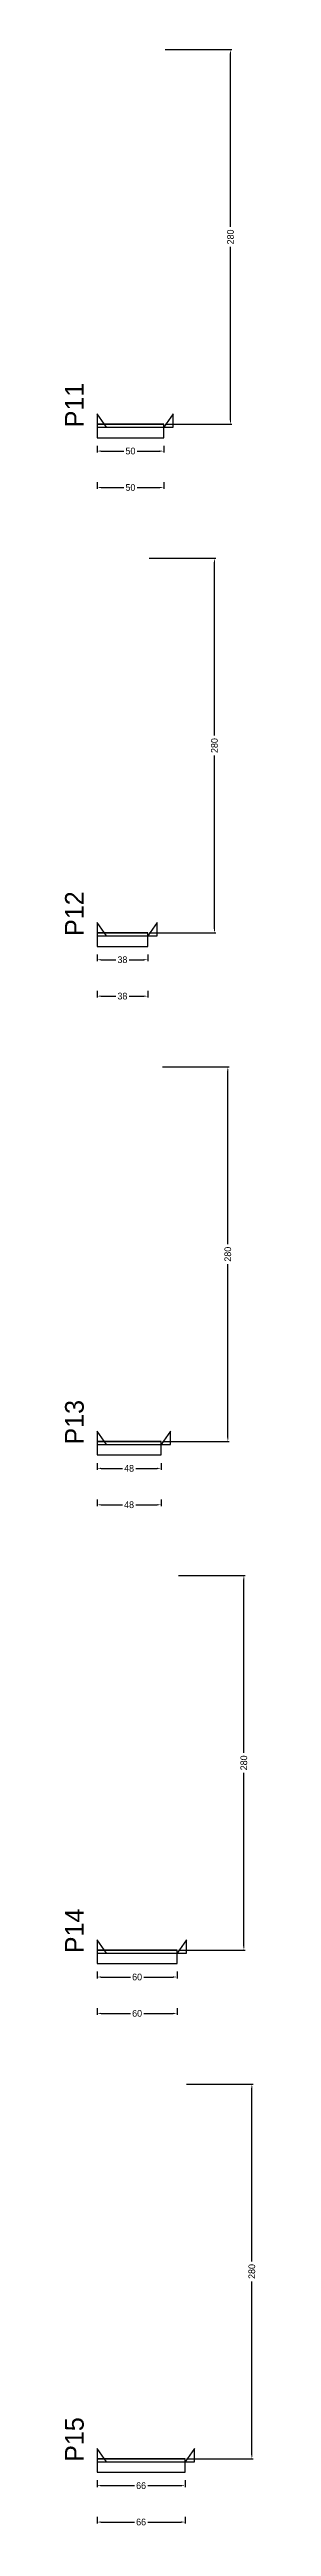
# Model space of a CAD drawing. Header units: centimetres. Extents: x -13000 to 4121, y -7606 to 8720.
# Drawn here: x 3976 to 4119, y -5368 to -3518 of the extents above; entities that cross this region are included whole.
import ezdxf

# ---------------------------------------------------------------- set-up
doc = ezdxf.new("R2010")
doc.units = ezdxf.units.CM
for name, color, linetype in [('NOMENCLATURA', 7, 'Continuous'), ('SARR_2.2x10', 60, 'Continuous'), ('SARR_2.2x7', 40, 'Continuous')]:
    doc.layers.add(name, color=color, linetype=linetype)
doc.dimstyles.new('PAINEL-NOVA', dxfattribs={"dimtxt": 5, "dimasz": 3, "dimexe": 1, "dimexo": 1, "dimgap": 1, "dimtad": 1, "dimcen": 2.5, "dimazin": 3, "dimtfac": 1, "dimtmove": 0, "dimatfit": 3})

# ---------------------------------------------------------------- blocks, each defined once
blk = doc.blocks.new('_CLOSEDFILLED')
at = {"color": 0, "linetype": 'BYBLOCK'}
blk.add_solid([(-1, 0.16), (0, 0), (-1, -0.16)], dxfattribs=at)
blk = doc.blocks.new('*D281')
for p, q in [((4000, -3813.8), (4000, -3818.8)), ((4003, -3817.8), (4020, -3817.8)), ((4030, -3817.8), (4047, -3817.8)), ((4050, -3813.8), (4050, -3818.8))]:
    blk.add_line(p, q)
at = {"layer": 'Defpoints'}
for p in [(4000, -3812.8), (4000, -3817.8), (4050, -3812.8)]:
    blk.add_point(p, dxfattribs=at)
at = {"layer": 'SARR_2.2x10', "xscale": 3, "yscale": 3, "rotation": 180}
blk.add_blockref('_CLOSEDFILLED', (4000, -3817.8), dxfattribs=at)
at = {"layer": 'SARR_2.2x10', "xscale": 3, "yscale": 3}
blk.add_blockref('_CLOSEDFILLED', (4050, -3817.8), dxfattribs=at)
at = {"layer": 'SARR_2.2x10', "insert": (4025, -3817.8), "char_height": 5, "attachment_point": 5}
blk.add_mtext('50', dxfattribs=at)
blk = doc.blocks.new('*D282')
for p, q in [((4051, -3517.8), (4101, -3517.8)), ((4100, -3650.3), (4100, -3520.8)), ((4100, -3794.8), (4100, -3665.3)), ((4051, -3797.8), (4101, -3797.8))]:
    blk.add_line(p, q)
at = {"layer": 'Defpoints'}
for p in [(4050, -3517.8), (4050, -3797.8), (4100, -3797.8)]:
    blk.add_point(p, dxfattribs=at)
at = {"layer": 'SARR_2.2x10', "xscale": 3, "yscale": 3}
for p, rotation in [((4100, -3517.8), 90), ((4100, -3797.8), 270)]:
    blk.add_blockref('_CLOSEDFILLED', p, dxfattribs=dict(at, rotation=rotation))
at = {"layer": 'SARR_2.2x10', "insert": (4100, -3657.8), "char_height": 5, "attachment_point": 5, "rotation": 90}
blk.add_mtext('280', dxfattribs=at)
blk = doc.blocks.new('*D283')
for p, q in [((4051, -3517.8), (4101, -3517.8)), ((4100, -3650.3), (4100, -3520.8)), ((4100, -3794.8), (4100, -3665.3)), ((4051, -3797.8), (4101, -3797.8))]:
    blk.add_line(p, q)
at = {"layer": 'Defpoints'}
for p in [(4050, -3517.8), (4050, -3797.8), (4100, -3797.8)]:
    blk.add_point(p, dxfattribs=at)
at = {"layer": 'SARR_2.2x10', "xscale": 3, "yscale": 3}
for p, rotation in [((4100, -3517.8), 90), ((4100, -3797.8), 270)]:
    blk.add_blockref('_CLOSEDFILLED', p, dxfattribs=dict(at, rotation=rotation))
at = {"layer": 'SARR_2.2x10', "insert": (4100, -3657.8), "char_height": 5, "attachment_point": 5, "rotation": 90}
blk.add_mtext('280', dxfattribs=at)
blk = doc.blocks.new('*D284')
for p, q in [((4051, -3517.8), (4101, -3517.8)), ((4100, -3650.3), (4100, -3520.8)), ((4100, -3794.8), (4100, -3665.3)), ((4051, -3797.8), (4101, -3797.8))]:
    blk.add_line(p, q)
at = {"layer": 'Defpoints'}
for p in [(4050, -3517.8), (4050, -3797.8), (4100, -3797.8)]:
    blk.add_point(p, dxfattribs=at)
at = {"layer": 'SARR_2.2x10', "xscale": 3, "yscale": 3}
for p, rotation in [((4100, -3517.8), 90), ((4100, -3797.8), 270)]:
    blk.add_blockref('_CLOSEDFILLED', p, dxfattribs=dict(at, rotation=rotation))
at = {"layer": 'SARR_2.2x10', "insert": (4100, -3657.8), "char_height": 5, "attachment_point": 5, "rotation": 90}
blk.add_mtext('280', dxfattribs=at)
blk = doc.blocks.new('*D285')
for p, q in [((4051, -3517.8), (4101, -3517.8)), ((4100, -3650.3), (4100, -3520.8)), ((4100, -3794.8), (4100, -3665.3)), ((4051, -3797.8), (4101, -3797.8))]:
    blk.add_line(p, q)
at = {"layer": 'Defpoints'}
for p in [(4050, -3517.8), (4050, -3797.8), (4100, -3797.8)]:
    blk.add_point(p, dxfattribs=at)
at = {"layer": 'SARR_2.2x10', "xscale": 3, "yscale": 3}
for p, rotation in [((4100, -3517.8), 90), ((4100, -3797.8), 270)]:
    blk.add_blockref('_CLOSEDFILLED', p, dxfattribs=dict(at, rotation=rotation))
at = {"layer": 'SARR_2.2x10', "insert": (4100, -3657.8), "char_height": 5, "attachment_point": 5, "rotation": 90}
blk.add_mtext('280', dxfattribs=at)
blk = doc.blocks.new('*D286')
for p, q in [((4000, -3841), (4000, -3846)), ((4003, -3845), (4020, -3845)), ((4030, -3845), (4047, -3845)), ((4050, -3841), (4050, -3846))]:
    blk.add_line(p, q)
at = {"layer": 'Defpoints'}
for p in [(4000, -3840), (4000, -3845), (4050, -3840)]:
    blk.add_point(p, dxfattribs=at)
at = {"layer": 'SARR_2.2x10', "xscale": 3, "yscale": 3, "rotation": 180}
blk.add_blockref('_CLOSEDFILLED', (4000, -3845), dxfattribs=at)
at = {"layer": 'SARR_2.2x10', "xscale": 3, "yscale": 3}
blk.add_blockref('_CLOSEDFILLED', (4050, -3845), dxfattribs=at)
at = {"layer": 'SARR_2.2x10', "insert": (4025, -3845), "char_height": 5, "attachment_point": 5}
blk.add_mtext('50', dxfattribs=at)
blk = doc.blocks.new('GRA-E')
at = {"layer": 'SARR_2.2x7'}
blk.add_lwpolyline([(0, 0), (7, 0), (0, 10)], close=True, dxfattribs=at)
blk = doc.blocks.new('GRA-D')
at = {"layer": 'SARR_2.2x7'}
blk.add_lwpolyline([(0, 0), (7, 0), (7, 10)], close=True, dxfattribs=at)
blk = doc.blocks.new('*D307')
for p, q in [((4000, -4193.8), (4000, -4198.8)), ((4003, -4197.8), (4014, -4197.8)), ((4024, -4197.8), (4035, -4197.8)), ((4038, -4193.8), (4038, -4198.8))]:
    blk.add_line(p, q)
at = {"layer": 'Defpoints'}
for p in [(4000, -4192.8), (4000, -4197.8), (4038, -4192.8)]:
    blk.add_point(p, dxfattribs=at)
at = {"layer": 'SARR_2.2x10', "xscale": 3, "yscale": 3, "rotation": 180}
blk.add_blockref('_CLOSEDFILLED', (4000, -4197.8), dxfattribs=at)
at = {"layer": 'SARR_2.2x10', "xscale": 3, "yscale": 3}
blk.add_blockref('_CLOSEDFILLED', (4038, -4197.8), dxfattribs=at)
at = {"layer": 'SARR_2.2x10', "insert": (4019, -4197.8), "char_height": 5, "attachment_point": 5}
blk.add_mtext('38', dxfattribs=at)
blk = doc.blocks.new('*D308')
for p, q in [((4039, -3897.8), (4089, -3897.8)), ((4088, -4030.3), (4088, -3900.8)), ((4088, -4174.8), (4088, -4045.3)), ((4039, -4177.8), (4089, -4177.8))]:
    blk.add_line(p, q)
at = {"layer": 'Defpoints'}
for p in [(4038, -3897.8), (4038, -4177.8), (4088, -4177.8)]:
    blk.add_point(p, dxfattribs=at)
at = {"layer": 'SARR_2.2x10', "xscale": 3, "yscale": 3}
for p, rotation in [((4088, -3897.8), 90), ((4088, -4177.8), 270)]:
    blk.add_blockref('_CLOSEDFILLED', p, dxfattribs=dict(at, rotation=rotation))
at = {"layer": 'SARR_2.2x10', "insert": (4088, -4037.8), "char_height": 5, "attachment_point": 5, "rotation": 90}
blk.add_mtext('280', dxfattribs=at)
blk = doc.blocks.new('*D309')
for p, q in [((4039, -3897.8), (4089, -3897.8)), ((4088, -4030.3), (4088, -3900.8)), ((4088, -4174.8), (4088, -4045.3)), ((4039, -4177.8), (4089, -4177.8))]:
    blk.add_line(p, q)
at = {"layer": 'Defpoints'}
for p in [(4038, -3897.8), (4038, -4177.8), (4088, -4177.8)]:
    blk.add_point(p, dxfattribs=at)
at = {"layer": 'SARR_2.2x10', "xscale": 3, "yscale": 3}
for p, rotation in [((4088, -3897.8), 90), ((4088, -4177.8), 270)]:
    blk.add_blockref('_CLOSEDFILLED', p, dxfattribs=dict(at, rotation=rotation))
at = {"layer": 'SARR_2.2x10', "insert": (4088, -4037.8), "char_height": 5, "attachment_point": 5, "rotation": 90}
blk.add_mtext('280', dxfattribs=at)
blk = doc.blocks.new('*D310')
for p, q in [((4039, -3897.8), (4089, -3897.8)), ((4088, -4030.3), (4088, -3900.8)), ((4088, -4174.8), (4088, -4045.3)), ((4039, -4177.8), (4089, -4177.8))]:
    blk.add_line(p, q)
at = {"layer": 'Defpoints'}
for p in [(4038, -3897.8), (4038, -4177.8), (4088, -4177.8)]:
    blk.add_point(p, dxfattribs=at)
at = {"layer": 'SARR_2.2x10', "xscale": 3, "yscale": 3}
for p, rotation in [((4088, -3897.8), 90), ((4088, -4177.8), 270)]:
    blk.add_blockref('_CLOSEDFILLED', p, dxfattribs=dict(at, rotation=rotation))
at = {"layer": 'SARR_2.2x10', "insert": (4088, -4037.8), "char_height": 5, "attachment_point": 5, "rotation": 90}
blk.add_mtext('280', dxfattribs=at)
blk = doc.blocks.new('*D311')
for p, q in [((4039, -3897.8), (4089, -3897.8)), ((4088, -4030.3), (4088, -3900.8)), ((4088, -4174.8), (4088, -4045.3)), ((4039, -4177.8), (4089, -4177.8))]:
    blk.add_line(p, q)
at = {"layer": 'Defpoints'}
for p in [(4038, -3897.8), (4038, -4177.8), (4088, -4177.8)]:
    blk.add_point(p, dxfattribs=at)
at = {"layer": 'SARR_2.2x10', "xscale": 3, "yscale": 3}
for p, rotation in [((4088, -3897.8), 90), ((4088, -4177.8), 270)]:
    blk.add_blockref('_CLOSEDFILLED', p, dxfattribs=dict(at, rotation=rotation))
at = {"layer": 'SARR_2.2x10', "insert": (4088, -4037.8), "char_height": 5, "attachment_point": 5, "rotation": 90}
blk.add_mtext('280', dxfattribs=at)
blk = doc.blocks.new('*D312')
for p, q in [((4000, -4221), (4000, -4226)), ((4003, -4225), (4014, -4225)), ((4024, -4225), (4035, -4225)), ((4038, -4221), (4038, -4226))]:
    blk.add_line(p, q)
at = {"layer": 'Defpoints'}
for p in [(4000, -4220), (4000, -4225), (4038, -4220)]:
    blk.add_point(p, dxfattribs=at)
at = {"layer": 'SARR_2.2x10', "xscale": 3, "yscale": 3, "rotation": 180}
blk.add_blockref('_CLOSEDFILLED', (4000, -4225), dxfattribs=at)
at = {"layer": 'SARR_2.2x10', "xscale": 3, "yscale": 3}
blk.add_blockref('_CLOSEDFILLED', (4038, -4225), dxfattribs=at)
at = {"layer": 'SARR_2.2x10', "insert": (4019, -4225), "char_height": 5, "attachment_point": 5}
blk.add_mtext('38', dxfattribs=at)
blk = doc.blocks.new('*D333')
for p, q in [((4000, -4573.8), (4000, -4578.8)), ((4003, -4577.8), (4019, -4577.8)), ((4029, -4577.8), (4045, -4577.8)), ((4048, -4573.8), (4048, -4578.8))]:
    blk.add_line(p, q)
at = {"layer": 'Defpoints'}
for p in [(4000, -4572.8), (4000, -4577.8), (4048, -4572.8)]:
    blk.add_point(p, dxfattribs=at)
at = {"layer": 'SARR_2.2x10', "xscale": 3, "yscale": 3, "rotation": 180}
blk.add_blockref('_CLOSEDFILLED', (4000, -4577.8), dxfattribs=at)
at = {"layer": 'SARR_2.2x10', "xscale": 3, "yscale": 3}
blk.add_blockref('_CLOSEDFILLED', (4048, -4577.8), dxfattribs=at)
at = {"layer": 'SARR_2.2x10', "insert": (4024, -4577.8), "char_height": 5, "attachment_point": 5}
blk.add_mtext('48', dxfattribs=at)
blk = doc.blocks.new('*D334')
for p, q in [((4049, -4277.8), (4099, -4277.8)), ((4098, -4410.3), (4098, -4280.8)), ((4098, -4554.8), (4098, -4425.3)), ((4049, -4557.8), (4099, -4557.8))]:
    blk.add_line(p, q)
at = {"layer": 'Defpoints'}
for p in [(4048, -4277.8), (4048, -4557.8), (4098, -4557.8)]:
    blk.add_point(p, dxfattribs=at)
at = {"layer": 'SARR_2.2x10', "xscale": 3, "yscale": 3}
for p, rotation in [((4098, -4277.8), 90), ((4098, -4557.8), 270)]:
    blk.add_blockref('_CLOSEDFILLED', p, dxfattribs=dict(at, rotation=rotation))
at = {"layer": 'SARR_2.2x10', "insert": (4098, -4417.8), "char_height": 5, "attachment_point": 5, "rotation": 90}
blk.add_mtext('280', dxfattribs=at)
blk = doc.blocks.new('*D335')
for p, q in [((4049, -4277.8), (4099, -4277.8)), ((4098, -4410.3), (4098, -4280.8)), ((4098, -4554.8), (4098, -4425.3)), ((4049, -4557.8), (4099, -4557.8))]:
    blk.add_line(p, q)
at = {"layer": 'Defpoints'}
for p in [(4048, -4277.8), (4048, -4557.8), (4098, -4557.8)]:
    blk.add_point(p, dxfattribs=at)
at = {"layer": 'SARR_2.2x10', "xscale": 3, "yscale": 3}
for p, rotation in [((4098, -4277.8), 90), ((4098, -4557.8), 270)]:
    blk.add_blockref('_CLOSEDFILLED', p, dxfattribs=dict(at, rotation=rotation))
at = {"layer": 'SARR_2.2x10', "insert": (4098, -4417.8), "char_height": 5, "attachment_point": 5, "rotation": 90}
blk.add_mtext('280', dxfattribs=at)
blk = doc.blocks.new('*D336')
for p, q in [((4049, -4277.8), (4099, -4277.8)), ((4098, -4410.3), (4098, -4280.8)), ((4098, -4554.8), (4098, -4425.3)), ((4049, -4557.8), (4099, -4557.8))]:
    blk.add_line(p, q)
at = {"layer": 'Defpoints'}
for p in [(4048, -4277.8), (4048, -4557.8), (4098, -4557.8)]:
    blk.add_point(p, dxfattribs=at)
at = {"layer": 'SARR_2.2x10', "xscale": 3, "yscale": 3}
for p, rotation in [((4098, -4277.8), 90), ((4098, -4557.8), 270)]:
    blk.add_blockref('_CLOSEDFILLED', p, dxfattribs=dict(at, rotation=rotation))
at = {"layer": 'SARR_2.2x10', "insert": (4098, -4417.8), "char_height": 5, "attachment_point": 5, "rotation": 90}
blk.add_mtext('280', dxfattribs=at)
blk = doc.blocks.new('*D337')
for p, q in [((4049, -4277.8), (4099, -4277.8)), ((4098, -4410.3), (4098, -4280.8)), ((4098, -4554.8), (4098, -4425.3)), ((4049, -4557.8), (4099, -4557.8))]:
    blk.add_line(p, q)
at = {"layer": 'Defpoints'}
for p in [(4048, -4277.8), (4048, -4557.8), (4098, -4557.8)]:
    blk.add_point(p, dxfattribs=at)
at = {"layer": 'SARR_2.2x10', "xscale": 3, "yscale": 3}
for p, rotation in [((4098, -4277.8), 90), ((4098, -4557.8), 270)]:
    blk.add_blockref('_CLOSEDFILLED', p, dxfattribs=dict(at, rotation=rotation))
at = {"layer": 'SARR_2.2x10', "insert": (4098, -4417.8), "char_height": 5, "attachment_point": 5, "rotation": 90}
blk.add_mtext('280', dxfattribs=at)
blk = doc.blocks.new('*D338')
for p, q in [((4000, -4601), (4000, -4606)), ((4003, -4605), (4019, -4605)), ((4029, -4605), (4045, -4605)), ((4048, -4601), (4048, -4606))]:
    blk.add_line(p, q)
at = {"layer": 'Defpoints'}
for p in [(4000, -4600), (4000, -4605), (4048, -4600)]:
    blk.add_point(p, dxfattribs=at)
at = {"layer": 'SARR_2.2x10', "xscale": 3, "yscale": 3, "rotation": 180}
blk.add_blockref('_CLOSEDFILLED', (4000, -4605), dxfattribs=at)
at = {"layer": 'SARR_2.2x10', "xscale": 3, "yscale": 3}
blk.add_blockref('_CLOSEDFILLED', (4048, -4605), dxfattribs=at)
at = {"layer": 'SARR_2.2x10', "insert": (4024, -4605), "char_height": 5, "attachment_point": 5}
blk.add_mtext('48', dxfattribs=at)
blk = doc.blocks.new('*D359')
for p, q in [((4000, -4953.8), (4000, -4958.8)), ((4003, -4957.8), (4025, -4957.8)), ((4035, -4957.8), (4057, -4957.8)), ((4060, -4953.8), (4060, -4958.8))]:
    blk.add_line(p, q)
at = {"layer": 'Defpoints'}
for p in [(4000, -4952.8), (4000, -4957.8), (4060, -4952.8)]:
    blk.add_point(p, dxfattribs=at)
at = {"layer": 'SARR_2.2x10', "xscale": 3, "yscale": 3, "rotation": 180}
blk.add_blockref('_CLOSEDFILLED', (4000, -4957.8), dxfattribs=at)
at = {"layer": 'SARR_2.2x10', "xscale": 3, "yscale": 3}
blk.add_blockref('_CLOSEDFILLED', (4060, -4957.8), dxfattribs=at)
at = {"layer": 'SARR_2.2x10', "insert": (4030, -4957.8), "char_height": 5, "attachment_point": 5}
blk.add_mtext('60', dxfattribs=at)
blk = doc.blocks.new('*D360')
for p, q in [((4061, -4657.8), (4111, -4657.8)), ((4110, -4790.3), (4110, -4660.8)), ((4110, -4934.8), (4110, -4805.3)), ((4061, -4937.8), (4111, -4937.8))]:
    blk.add_line(p, q)
at = {"layer": 'Defpoints'}
for p in [(4060, -4657.8), (4060, -4937.8), (4110, -4937.8)]:
    blk.add_point(p, dxfattribs=at)
at = {"layer": 'SARR_2.2x10', "xscale": 3, "yscale": 3}
for p, rotation in [((4110, -4657.8), 90), ((4110, -4937.8), 270)]:
    blk.add_blockref('_CLOSEDFILLED', p, dxfattribs=dict(at, rotation=rotation))
at = {"layer": 'SARR_2.2x10', "insert": (4110, -4797.8), "char_height": 5, "attachment_point": 5, "rotation": 90}
blk.add_mtext('280', dxfattribs=at)
blk = doc.blocks.new('*D361')
for p, q in [((4061, -4657.8), (4111, -4657.8)), ((4110, -4790.3), (4110, -4660.8)), ((4110, -4934.8), (4110, -4805.3)), ((4061, -4937.8), (4111, -4937.8))]:
    blk.add_line(p, q)
at = {"layer": 'Defpoints'}
for p in [(4060, -4657.8), (4060, -4937.8), (4110, -4937.8)]:
    blk.add_point(p, dxfattribs=at)
at = {"layer": 'SARR_2.2x10', "xscale": 3, "yscale": 3}
for p, rotation in [((4110, -4657.8), 90), ((4110, -4937.8), 270)]:
    blk.add_blockref('_CLOSEDFILLED', p, dxfattribs=dict(at, rotation=rotation))
at = {"layer": 'SARR_2.2x10', "insert": (4110, -4797.8), "char_height": 5, "attachment_point": 5, "rotation": 90}
blk.add_mtext('280', dxfattribs=at)
blk = doc.blocks.new('*D362')
for p, q in [((4061, -4657.8), (4111, -4657.8)), ((4110, -4790.3), (4110, -4660.8)), ((4110, -4934.8), (4110, -4805.3)), ((4061, -4937.8), (4111, -4937.8))]:
    blk.add_line(p, q)
at = {"layer": 'Defpoints'}
for p in [(4060, -4657.8), (4060, -4937.8), (4110, -4937.8)]:
    blk.add_point(p, dxfattribs=at)
at = {"layer": 'SARR_2.2x10', "xscale": 3, "yscale": 3}
for p, rotation in [((4110, -4657.8), 90), ((4110, -4937.8), 270)]:
    blk.add_blockref('_CLOSEDFILLED', p, dxfattribs=dict(at, rotation=rotation))
at = {"layer": 'SARR_2.2x10', "insert": (4110, -4797.8), "char_height": 5, "attachment_point": 5, "rotation": 90}
blk.add_mtext('280', dxfattribs=at)
blk = doc.blocks.new('*D363')
for p, q in [((4061, -4657.8), (4111, -4657.8)), ((4110, -4790.3), (4110, -4660.8)), ((4110, -4934.8), (4110, -4805.3)), ((4061, -4937.8), (4111, -4937.8))]:
    blk.add_line(p, q)
at = {"layer": 'Defpoints'}
for p in [(4060, -4657.8), (4060, -4937.8), (4110, -4937.8)]:
    blk.add_point(p, dxfattribs=at)
at = {"layer": 'SARR_2.2x10', "xscale": 3, "yscale": 3}
for p, rotation in [((4110, -4657.8), 90), ((4110, -4937.8), 270)]:
    blk.add_blockref('_CLOSEDFILLED', p, dxfattribs=dict(at, rotation=rotation))
at = {"layer": 'SARR_2.2x10', "insert": (4110, -4797.8), "char_height": 5, "attachment_point": 5, "rotation": 90}
blk.add_mtext('280', dxfattribs=at)
blk = doc.blocks.new('*D364')
for p, q in [((4000, -4981), (4000, -4986)), ((4003, -4985), (4025, -4985)), ((4035, -4985), (4057, -4985)), ((4060, -4981), (4060, -4986))]:
    blk.add_line(p, q)
at = {"layer": 'Defpoints'}
for p in [(4000, -4980), (4000, -4985), (4060, -4980)]:
    blk.add_point(p, dxfattribs=at)
at = {"layer": 'SARR_2.2x10', "xscale": 3, "yscale": 3, "rotation": 180}
blk.add_blockref('_CLOSEDFILLED', (4000, -4985), dxfattribs=at)
at = {"layer": 'SARR_2.2x10', "xscale": 3, "yscale": 3}
blk.add_blockref('_CLOSEDFILLED', (4060, -4985), dxfattribs=at)
at = {"layer": 'SARR_2.2x10', "insert": (4030, -4985), "char_height": 5, "attachment_point": 5}
blk.add_mtext('60', dxfattribs=at)
blk = doc.blocks.new('*D385')
for p, q in [((4000, -5333.8), (4000, -5338.8)), ((4003, -5337.8), (4028, -5337.8)), ((4038, -5337.8), (4063, -5337.8)), ((4066, -5333.8), (4066, -5338.8))]:
    blk.add_line(p, q)
at = {"layer": 'Defpoints'}
for p in [(4000, -5332.8), (4000, -5337.8), (4066, -5332.8)]:
    blk.add_point(p, dxfattribs=at)
at = {"layer": 'SARR_2.2x10', "xscale": 3, "yscale": 3, "rotation": 180}
blk.add_blockref('_CLOSEDFILLED', (4000, -5337.8), dxfattribs=at)
at = {"layer": 'SARR_2.2x10', "xscale": 3, "yscale": 3}
blk.add_blockref('_CLOSEDFILLED', (4066, -5337.8), dxfattribs=at)
at = {"layer": 'SARR_2.2x10', "insert": (4033, -5337.8), "char_height": 5, "attachment_point": 5}
blk.add_mtext('66', dxfattribs=at)
blk = doc.blocks.new('*D386')
for p, q in [((4067, -5037.8), (4117, -5037.8)), ((4116, -5170.3), (4116, -5040.8)), ((4116, -5314.8), (4116, -5185.3)), ((4067, -5317.8), (4117, -5317.8))]:
    blk.add_line(p, q)
at = {"layer": 'Defpoints'}
for p in [(4066, -5037.8), (4066, -5317.8), (4116, -5317.8)]:
    blk.add_point(p, dxfattribs=at)
at = {"layer": 'SARR_2.2x10', "xscale": 3, "yscale": 3}
for p, rotation in [((4116, -5037.8), 90), ((4116, -5317.8), 270)]:
    blk.add_blockref('_CLOSEDFILLED', p, dxfattribs=dict(at, rotation=rotation))
at = {"layer": 'SARR_2.2x10', "insert": (4116, -5177.8), "char_height": 5, "attachment_point": 5, "rotation": 90}
blk.add_mtext('280', dxfattribs=at)
blk = doc.blocks.new('*D387')
for p, q in [((4067, -5037.8), (4117, -5037.8)), ((4116, -5170.3), (4116, -5040.8)), ((4116, -5314.8), (4116, -5185.3)), ((4067, -5317.8), (4117, -5317.8))]:
    blk.add_line(p, q)
at = {"layer": 'Defpoints'}
for p in [(4066, -5037.8), (4066, -5317.8), (4116, -5317.8)]:
    blk.add_point(p, dxfattribs=at)
at = {"layer": 'SARR_2.2x10', "xscale": 3, "yscale": 3}
for p, rotation in [((4116, -5037.8), 90), ((4116, -5317.8), 270)]:
    blk.add_blockref('_CLOSEDFILLED', p, dxfattribs=dict(at, rotation=rotation))
at = {"layer": 'SARR_2.2x10', "insert": (4116, -5177.8), "char_height": 5, "attachment_point": 5, "rotation": 90}
blk.add_mtext('280', dxfattribs=at)
blk = doc.blocks.new('*D388')
for p, q in [((4067, -5037.8), (4117, -5037.8)), ((4116, -5170.3), (4116, -5040.8)), ((4116, -5314.8), (4116, -5185.3)), ((4067, -5317.8), (4117, -5317.8))]:
    blk.add_line(p, q)
at = {"layer": 'Defpoints'}
for p in [(4066, -5037.8), (4066, -5317.8), (4116, -5317.8)]:
    blk.add_point(p, dxfattribs=at)
at = {"layer": 'SARR_2.2x10', "xscale": 3, "yscale": 3}
for p, rotation in [((4116, -5037.8), 90), ((4116, -5317.8), 270)]:
    blk.add_blockref('_CLOSEDFILLED', p, dxfattribs=dict(at, rotation=rotation))
at = {"layer": 'SARR_2.2x10', "insert": (4116, -5177.8), "char_height": 5, "attachment_point": 5, "rotation": 90}
blk.add_mtext('280', dxfattribs=at)
blk = doc.blocks.new('*D389')
for p, q in [((4067, -5037.8), (4117, -5037.8)), ((4116, -5170.3), (4116, -5040.8)), ((4116, -5314.8), (4116, -5185.3)), ((4067, -5317.8), (4117, -5317.8))]:
    blk.add_line(p, q)
at = {"layer": 'Defpoints'}
for p in [(4066, -5037.8), (4066, -5317.8), (4116, -5317.8)]:
    blk.add_point(p, dxfattribs=at)
at = {"layer": 'SARR_2.2x10', "xscale": 3, "yscale": 3}
for p, rotation in [((4116, -5037.8), 90), ((4116, -5317.8), 270)]:
    blk.add_blockref('_CLOSEDFILLED', p, dxfattribs=dict(at, rotation=rotation))
at = {"layer": 'SARR_2.2x10', "insert": (4116, -5177.8), "char_height": 5, "attachment_point": 5, "rotation": 90}
blk.add_mtext('280', dxfattribs=at)
blk = doc.blocks.new('*D390')
for p, q in [((4000, -5361), (4000, -5366)), ((4003, -5365), (4028, -5365)), ((4038, -5365), (4063, -5365)), ((4066, -5361), (4066, -5366))]:
    blk.add_line(p, q)
at = {"layer": 'Defpoints'}
for p in [(4000, -5360), (4000, -5365), (4066, -5360)]:
    blk.add_point(p, dxfattribs=at)
at = {"layer": 'SARR_2.2x10', "xscale": 3, "yscale": 3, "rotation": 180}
blk.add_blockref('_CLOSEDFILLED', (4000, -5365), dxfattribs=at)
at = {"layer": 'SARR_2.2x10', "xscale": 3, "yscale": 3}
blk.add_blockref('_CLOSEDFILLED', (4066, -5365), dxfattribs=at)
at = {"layer": 'SARR_2.2x10', "insert": (4033, -5365), "char_height": 5, "attachment_point": 5}
blk.add_mtext('66', dxfattribs=at)

msp = doc.modelspace()

# ---------------------------------------------------------------- linework, layer by layer
at = {"layer": 'SARR_2.2x10'}
for p, q in [((4050, -3797.8), (4000, -3797.8)), ((4000, -3797.8), (4000, -3807.8)), ((4000, -3807.8), (4050, -3807.8)), ((4050, -3807.8), (4050, -3797.8)), ((4038, -4177.8), (4000, -4177.8)), ((4000, -4177.8), (4000, -4187.8)), ((4038, -4187.8), (4038, -4177.8)), ((4000, -4187.8), (4038, -4187.8)), ((4048, -4557.8), (4000, -4557.8)), ((4000, -4557.8), (4000, -4567.8)), ((4000, -4567.8), (4048, -4567.8)), ((4048, -4567.8), (4048, -4557.8)), ((4060, -4937.8), (4000, -4937.8)), ((4000, -4937.8), (4000, -4947.8)), ((4060, -4947.8), (4060, -4937.8)), ((4000, -4947.8), (4060, -4947.8)), ((4066, -5317.8), (4000, -5317.8)), ((4000, -5317.8), (4000, -5327.8)), ((4000, -5327.8), (4066, -5327.8)), ((4066, -5327.8), (4066, -5317.8))]:
    msp.add_line(p, q, dxfattribs=at)
at = {"layer": 'SARR_2.2x7'}
for p, q in [((4050, -3797.8), (4000, -3797.8)), ((4000, -3797.8), (4000, -3800)), ((4000, -3797.8), (4007, -3797.8)), ((4000, -3797.8), (4007, -3797.8)), ((4000, -3797.8), (4007, -3797.8)), ((4000, -3797.8), (4007, -3797.8)), ((4000, -3800), (4050, -3800)), ((4007, -3797.8), (4050, -3797.8)), ((4007, -3797.8), (4050, -3797.8)), ((4007, -3797.8), (4050, -3797.8)), ((4007, -3797.8), (4050, -3797.8)), ((4050, -3800), (4050, -3797.8)), ((4038, -4177.8), (4000, -4177.8)), ((4000, -4177.8), (4000, -4180)), ((4000, -4177.8), (4007, -4177.8)), ((4000, -4177.8), (4007, -4177.8)), ((4000, -4177.8), (4007, -4177.8)), ((4000, -4177.8), (4007, -4177.8)), ((4000, -4180), (4038, -4180)), ((4007, -4177.8), (4038, -4177.8)), ((4007, -4177.8), (4038, -4177.8)), ((4007, -4177.8), (4038, -4177.8)), ((4007, -4177.8), (4038, -4177.8)), ((4038, -4180), (4038, -4177.8)), ((4048, -4557.8), (4000, -4557.8)), ((4000, -4557.8), (4000, -4560)), ((4000, -4557.8), (4007, -4557.8)), ((4000, -4557.8), (4007, -4557.8)), ((4000, -4557.8), (4007, -4557.8)), ((4000, -4557.8), (4007, -4557.8)), ((4000, -4560), (4048, -4560)), ((4007, -4557.8), (4048, -4557.8)), ((4007, -4557.8), (4048, -4557.8)), ((4007, -4557.8), (4048, -4557.8)), ((4007, -4557.8), (4048, -4557.8)), ((4048, -4560), (4048, -4557.8)), ((4060, -4937.8), (4000, -4937.8)), ((4000, -4937.8), (4000, -4940)), ((4000, -4937.8), (4007, -4937.8)), ((4000, -4937.8), (4007, -4937.8)), ((4000, -4937.8), (4007, -4937.8)), ((4000, -4937.8), (4007, -4937.8)), ((4000, -4940), (4060, -4940)), ((4007, -4937.8), (4060, -4937.8)), ((4007, -4937.8), (4060, -4937.8)), ((4007, -4937.8), (4060, -4937.8)), ((4007, -4937.8), (4060, -4937.8)), ((4060, -4940), (4060, -4937.8)), ((4066, -5317.8), (4000, -5317.8)), ((4000, -5317.8), (4000, -5320)), ((4000, -5317.8), (4007, -5317.8)), ((4000, -5317.8), (4007, -5317.8)), ((4000, -5317.8), (4007, -5317.8)), ((4000, -5317.8), (4007, -5317.8)), ((4000, -5320), (4066, -5320)), ((4007, -5317.8), (4066, -5317.8)), ((4007, -5317.8), (4066, -5317.8)), ((4007, -5317.8), (4066, -5317.8)), ((4007, -5317.8), (4066, -5317.8)), ((4066, -5320), (4066, -5317.8))]:
    msp.add_line(p, q, dxfattribs=at)

# ---------------------------------------------------------------- block references
for name, p in [('GRA-E', (4000, -3800)), ('GRA-D', (4050, -3800)), ('GRA-E', (4000, -4180)), ('GRA-D', (4038, -4180)), ('GRA-E', (4000, -4560)), ('GRA-D', (4048, -4560)), ('GRA-E', (4000, -4940)), ('GRA-D', (4060, -4940)), ('GRA-E', (4000, -5320)), ('GRA-D', (4066, -5320))]:
    msp.add_blockref(name, p, dxfattribs=at)

# ---------------------------------------------------------------- texts
at = {"layer": 'NOMENCLATURA'}
for s, p in [('P11', (3990, -3800)), ('P12', (3990, -4180)), ('P13', (3990, -4560)), ('P14', (3990, -4940)), ('P15', (3990, -5320))]:
    msp.add_text(s, height=14, rotation=90, dxfattribs=at).set_placement(p)

# ---------------------------------------------------------------- dimensions: what is measured, and where the dimension line sits
at = {"layer": 'SARR_2.2x10'}
for base, p1, p2, picture, middle in [((4100, -3797.8), (4050, -3797.8), (4050, -3517.8), '*D282', (4100, -3657.8)), ((4100, -3797.8), (4050, -3797.8), (4050, -3517.8), '*D283', (4100, -3657.8)), ((4100, -3797.8), (4050, -3797.8), (4050, -3517.8), '*D284', (4100, -3657.8)), ((4100, -3797.8), (4050, -3797.8), (4050, -3517.8), '*D285', (4100, -3657.8)), ((4088, -4177.8), (4038, -4177.8), (4038, -3897.8), '*D308', (4088, -4037.8)), ((4088, -4177.8), (4038, -4177.8), (4038, -3897.8), '*D309', (4088, -4037.8)), ((4088, -4177.8), (4038, -4177.8), (4038, -3897.8), '*D310', (4088, -4037.8)), ((4088, -4177.8), (4038, -4177.8), (4038, -3897.8), '*D311', (4088, -4037.8)), ((4098, -4557.8), (4048, -4557.8), (4048, -4277.8), '*D334', (4098, -4417.8)), ((4098, -4557.8), (4048, -4557.8), (4048, -4277.8), '*D335', (4098, -4417.8)), ((4098, -4557.8), (4048, -4557.8), (4048, -4277.8), '*D336', (4098, -4417.8)), ((4098, -4557.8), (4048, -4557.8), (4048, -4277.8), '*D337', (4098, -4417.8)), ((4110, -4937.8), (4060, -4937.8), (4060, -4657.8), '*D360', (4110, -4797.8)), ((4110, -4937.8), (4060, -4937.8), (4060, -4657.8), '*D361', (4110, -4797.8)), ((4110, -4937.8), (4060, -4937.8), (4060, -4657.8), '*D362', (4110, -4797.8)), ((4110, -4937.8), (4060, -4937.8), (4060, -4657.8), '*D363', (4110, -4797.8)), ((4116, -5317.8), (4066, -5317.8), (4066, -5037.8), '*D386', (4116, -5177.8)), ((4116, -5317.8), (4066, -5317.8), (4066, -5037.8), '*D387', (4116, -5177.8)), ((4116, -5317.8), (4066, -5317.8), (4066, -5037.8), '*D388', (4116, -5177.8)), ((4116, -5317.8), (4066, -5317.8), (4066, -5037.8), '*D389', (4116, -5177.8))]:
    dim = msp.add_linear_dim(base=base, p1=p1, p2=p2, angle=90, dimstyle='PAINEL-NOVA', dxfattribs=at)
    dim.commit()
    dim.dimension.update_dxf_attribs({"geometry": picture, "text_midpoint": middle})
for base, p1, p2, picture, middle in [((4000, -3817.8), (4000, -3812.8), (4050, -3812.8), '*D281', (4025, -3817.8)), ((4000, -3845), (4000, -3840), (4050, -3840), '*D286', (4025, -3845)), ((4000, -4197.8), (4000, -4192.8), (4038, -4192.8), '*D307', (4019, -4197.8)), ((4000, -4225), (4000, -4220), (4038, -4220), '*D312', (4019, -4225)), ((4000, -4577.8), (4000, -4572.8), (4048, -4572.8), '*D333', (4024, -4577.8)), ((4000, -4605), (4000, -4600), (4048, -4600), '*D338', (4024, -4605)), ((4000, -4957.8), (4000, -4952.8), (4060, -4952.8), '*D359', (4030, -4957.8)), ((4000, -4985), (4000, -4980), (4060, -4980), '*D364', (4030, -4985)), ((4000, -5337.8), (4000, -5332.8), (4066, -5332.8), '*D385', (4033, -5337.8)), ((4000, -5365), (4000, -5360), (4066, -5360), '*D390', (4033, -5365))]:
    dim = msp.add_linear_dim(base=base, p1=p1, p2=p2, dimstyle='PAINEL-NOVA', dxfattribs=at)
    dim.commit()
    dim.dimension.update_dxf_attribs({"geometry": picture, "text_midpoint": middle})

doc.saveas('drawing.dxf')
